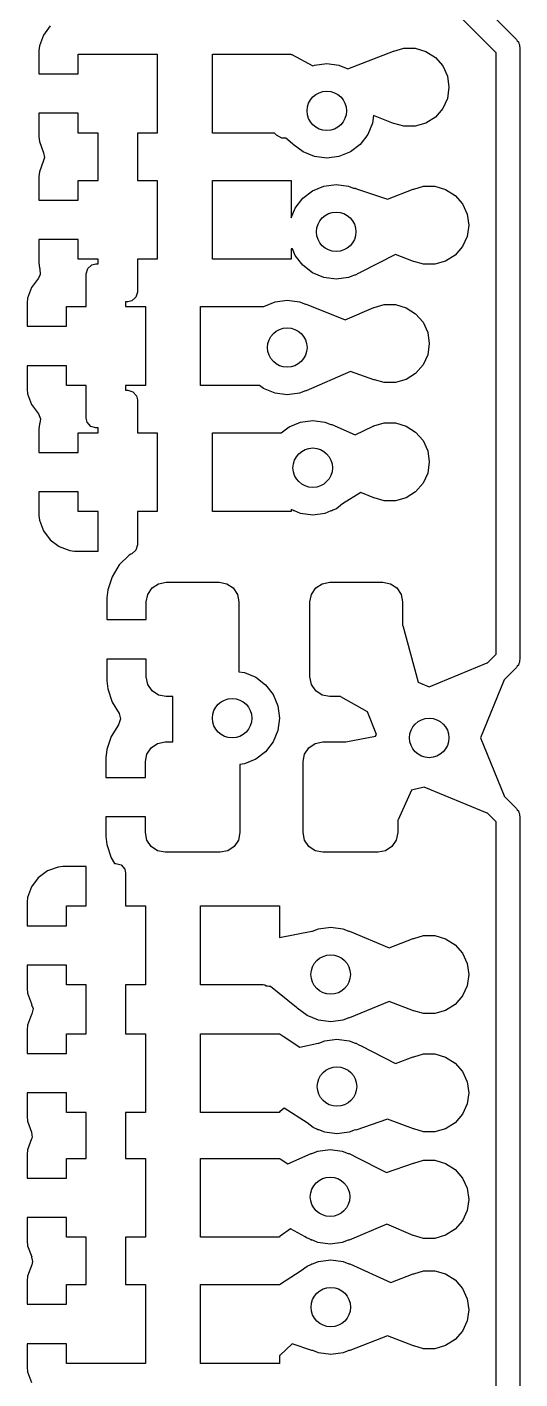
# Model space of a CAD drawing. Extents: x 90 to 175, y -109.5 to -35.9.
# Drawn here: x 140.4 to 146.65, y -72.38 to -55.24 of the extents above; entities that cross this region are included whole.
import ezdxf

# ---------------------------------------------------------------- set-up
doc = ezdxf.new("R2010")
doc.units = 0
doc.layers.add('BLACK', color=7, linetype='CONTINUOUS')

msp = doc.modelspace()

# ---------------------------------------------------------------- linework, layer by layer
at = {"layer": 'BLACK', "linetype": 'CONTINUOUS'}
for p, q in [((145.417634, -54.205502), (146.606066, -55.393934)), ((146.35, -55.562132), (145.21191, -54.424042)), ((140.606645, -55.337913), (140.556403, -55.47262)), ((140.606649, -55.337906), (140.606645, -55.337913)), ((140.692809, -55.222812), (140.606649, -55.337906)), ((140.556401, -55.472627), (140.55, -55.532155)), ((140.55, -55.532155), (140.55, -55.83)), ((140.556403, -55.47262), (140.556401, -55.472627)), ((145.052235, -55.542264), (145.178843, -55.505089)), ((145.178843, -55.505089), (145.321157, -55.505089)), ((145.321157, -55.505089), (145.457708, -55.545184)), ((146.606066, -55.393934), (146.615939, -55.411035)), ((146.615939, -55.411035), (146.629904, -55.425)), ((146.629904, -55.425), (146.635015, -55.444074)), ((146.635015, -55.444074), (146.644889, -55.461177)), ((146.644889, -55.461177), (146.644889, -55.480925)), ((146.644889, -55.480925), (146.65, -55.5)), ((146.65, -55.5), (146.65, -63.25)), ((141.05, -55.83), (141.05, -55.58)), ((141.05, -55.58), (142.05, -55.58)), ((142.05, -55.58), (142.05, -56.58)), ((142.75, -56.58), (142.75, -55.58)), ((142.75, -55.58), (143.75, -55.58)), ((143.75, -55.58), (143.75, -55.583603)), ((143.75, -55.583603), (143.752113, -55.582731)), ((143.752113, -55.582731), (143.757658, -55.584135)), ((143.757658, -55.584135), (144.025114, -55.728561)), ((144.044709, -55.720445), (144.2, -55.7)), ((144.2, -55.7), (144.355291, -55.720445)), ((144.466469, -55.766496), (145.047456, -55.542381)), ((145.047456, -55.542381), (145.048026, -55.542161)), ((145.048026, -55.542161), (145.052235, -55.542264)), ((145.457708, -55.545184), (145.57743, -55.622125)), ((145.57743, -55.622125), (145.670627, -55.72968)), ((146.35, -63.187868), (146.35, -55.562132)), ((140.55, -55.83), (141.05, -55.83)), ((144.025114, -55.728561), (144.044709, -55.720445)), ((144.355291, -55.720445), (144.466469, -55.766496)), ((145.670627, -55.72968), (145.729746, -55.859134)), ((145.729746, -55.859134), (145.75, -56)), ((145.75, -56), (145.729746, -56.140866)), ((145.729746, -56.140866), (145.670627, -56.27032)), ((141.05, -56.33), (140.55, -56.33)), ((140.55, -56.33), (140.55, -56.627844)), ((141.05, -56.58), (141.05, -56.33)), ((144.792211, -56.359157), (144.779555, -56.455291)), ((145.048026, -56.457838), (144.792211, -56.359157)), ((145.57743, -56.377875), (145.457708, -56.454816)), ((145.670627, -56.27032), (145.57743, -56.377875)), ((144.779555, -56.455291), (144.719615, -56.6)), ((145.052414, -56.457788), (145.048026, -56.457838)), ((145.178843, -56.494911), (145.052414, -56.457788)), ((145.321157, -56.494911), (145.178843, -56.494911)), ((145.457708, -56.454816), (145.321157, -56.494911)), ((140.55, -56.627844), (140.556401, -56.687372)), ((140.556401, -56.687372), (140.556403, -56.687379)), ((140.556403, -56.687379), (140.609746, -56.830399)), ((141.3, -56.58), (141.05, -56.58)), ((141.3, -57.18), (141.3, -56.58)), ((142.05, -56.58), (141.8, -56.58)), ((141.8, -56.58), (141.8, -57.18)), ((143.537868, -56.58), (142.75, -56.58)), ((143.563934, -56.606066), (143.537868, -56.58)), ((143.631177, -56.644889), (143.563934, -56.606066)), ((143.682556, -56.644889), (143.631177, -56.644889)), ((143.767527, -56.717271), (143.682556, -56.644889)), ((143.771493, -56.718735), (143.767527, -56.717271)), ((143.775736, -56.724264), (143.771493, -56.718735)), ((143.9, -56.819615), (143.775736, -56.724264)), ((144.624264, -56.724264), (144.5, -56.819615)), ((144.719615, -56.6), (144.624264, -56.724264)), ((140.609746, -56.830399), (140.608091, -56.831016)), ((140.608091, -56.831016), (140.620669, -56.888855)), ((140.620669, -56.888855), (140.608807, -56.929251)), ((144.044709, -56.879555), (143.9, -56.819615)), ((144.2, -56.9), (144.044709, -56.879555)), ((144.355291, -56.879555), (144.2, -56.9)), ((144.5, -56.819615), (144.355291, -56.879555)), ((140.556401, -57.072627), (140.55, -57.132155)), ((140.556403, -57.07262), (140.556401, -57.072627)), ((140.609746, -56.929601), (140.556403, -57.07262)), ((140.608807, -56.929251), (140.609746, -56.929601)), ((140.55, -57.132155), (140.55, -57.43)), ((141.05, -57.43), (141.05, -57.18)), ((141.05, -57.18), (141.3, -57.18)), ((141.8, -57.18), (142.05, -57.18)), ((142.05, -57.18), (142.05, -58.18)), ((142.75, -58.18), (142.75, -57.18)), ((142.75, -57.18), (143.75, -57.18)), ((143.75, -57.18), (143.75, -57.653617)), ((144.164708, -57.252424), (144.319999, -57.231979)), ((144.319999, -57.231979), (144.47529, -57.252424)), ((143.800384, -57.531979), (143.895735, -57.407715)), ((143.895735, -57.407715), (144.019999, -57.312364)), ((144.019999, -57.312364), (144.164708, -57.252424)), ((144.47529, -57.252424), (144.549853, -57.283309)), ((144.549853, -57.283309), (144.551753, -57.281416)), ((144.551753, -57.281416), (144.559959, -57.281148)), ((144.559959, -57.281148), (144.579464, -57.287738)), ((144.579464, -57.287738), (144.968634, -57.419223)), ((144.968634, -57.419223), (145.297456, -57.292381)), ((145.297456, -57.292381), (145.298026, -57.292161)), ((145.298026, -57.292161), (145.302235, -57.292264)), ((145.302235, -57.292264), (145.428843, -57.255089)), ((145.428843, -57.255089), (145.571157, -57.255089)), ((145.571157, -57.255089), (145.707708, -57.295184)), ((145.707708, -57.295184), (145.82743, -57.372125)), ((145.82743, -57.372125), (145.920627, -57.47968)), ((140.55, -57.43), (141.05, -57.43)), ((143.75, -57.653617), (143.800384, -57.531979)), ((145.920627, -57.47968), (145.979746, -57.609134)), ((145.979746, -57.609134), (146, -57.75)), ((146, -57.75), (145.979746, -57.890866)), ((141.05, -57.93), (140.55, -57.93)), ((140.55, -57.93), (140.55, -58.227844)), ((141.05, -58.18), (141.05, -57.93)), ((145.979746, -57.890866), (145.920627, -58.02032)), ((143.766222, -58.049503), (143.75, -58.049503)), ((143.75, -58.049503), (143.75, -58.18)), ((143.800384, -58.131979), (143.766222, -58.049503)), ((145.920627, -58.02032), (145.82743, -58.127875)), ((140.55, -58.227844), (140.556401, -58.287372)), ((141.3, -58.18), (141.05, -58.18)), ((141.169685, -58.296961), (141.222489, -58.251206)), ((141.222489, -58.251206), (141.274, -58.24)), ((141.274, -58.24), (141.3, -58.24)), ((141.3, -58.24), (141.3, -58.18)), ((142.05, -58.18), (141.8, -58.18)), ((141.8, -58.18), (141.8, -58.596)), ((143.75, -58.18), (142.75, -58.18)), ((143.895735, -58.256243), (143.800384, -58.131979)), ((144.019999, -58.351594), (143.895735, -58.256243)), ((145.071318, -58.120385), (144.624526, -58.34812)), ((145.298026, -58.207838), (145.071318, -58.120385)), ((145.302414, -58.207788), (145.298026, -58.207838)), ((145.428843, -58.244911), (145.302414, -58.207788)), ((145.571157, -58.244911), (145.428843, -58.244911)), ((145.707708, -58.204816), (145.571157, -58.244911)), ((145.82743, -58.127875), (145.707708, -58.204816)), ((140.545021, -58.419859), (140.456646, -58.537911)), ((140.56692, -58.371908), (140.545021, -58.419859)), ((140.556401, -58.287372), (140.556403, -58.287378)), ((140.556403, -58.287378), (140.561937, -58.302217)), ((140.561937, -58.302217), (140.56692, -58.371908)), ((141.15, -58.364), (141.169685, -58.296961)), ((141.15, -58.78), (141.15, -58.364)), ((144.164708, -58.411534), (144.019999, -58.351594)), ((144.319999, -58.431979), (144.164708, -58.411534)), ((144.47529, -58.411534), (144.319999, -58.431979)), ((144.550769, -58.380269), (144.47529, -58.411534)), ((144.551942, -58.381271), (144.550769, -58.380269)), ((144.560869, -58.380567), (144.551942, -58.381271)), ((144.607787, -58.356652), (144.560869, -58.380567)), ((144.619999, -58.351594), (144.607787, -58.356652)), ((144.624526, -58.34812), (144.619999, -58.351594)), ((140.456645, -58.537913), (140.406403, -58.67262)), ((140.456646, -58.537911), (140.456645, -58.537913)), ((141.8, -58.596), (141.780315, -58.663039)), ((140.406401, -58.672627), (140.4, -58.732155)), ((140.4, -58.732155), (140.4, -59.03)), ((140.406403, -58.67262), (140.406401, -58.672627)), ((140.9, -59.03), (140.9, -58.78)), ((140.9, -58.78), (141.15, -58.78)), ((141.676, -58.72), (141.65, -58.72)), ((141.65, -58.72), (141.65, -58.78)), ((141.65, -58.78), (141.9, -58.78)), ((141.727511, -58.708794), (141.676, -58.72)), ((141.780315, -58.663039), (141.727511, -58.708794)), ((141.9, -58.78), (141.9, -59.78)), ((142.6, -59.78), (142.6, -58.78)), ((142.6, -58.78), (143.400929, -58.78)), ((143.400929, -58.78), (143.544709, -58.720445)), ((143.544709, -58.720445), (143.7, -58.7)), ((143.7, -58.7), (143.855291, -58.720445)), ((143.855291, -58.720445), (143.930082, -58.751424)), ((143.930082, -58.751424), (143.931527, -58.749984)), ((143.931527, -58.749984), (143.940312, -58.749928)), ((143.940312, -58.749928), (144.435699, -58.946936)), ((144.800921, -58.79265), (144.928843, -58.755089)), ((144.928843, -58.755089), (145.071157, -58.755089)), ((145.071157, -58.755089), (145.207708, -58.795184)), ((144.435699, -58.946936), (144.797808, -58.792681)), ((144.797808, -58.792681), (144.800921, -58.79265)), ((145.207708, -58.795184), (145.32743, -58.872125)), ((145.32743, -58.872125), (145.420627, -58.97968)), ((140.4, -59.03), (140.9, -59.03)), ((145.420627, -58.97968), (145.479746, -59.109134)), ((145.479746, -59.109134), (145.5, -59.25)), ((145.5, -59.25), (145.479746, -59.390866)), ((145.479746, -59.390866), (145.420627, -59.52032)), ((140.9, -59.53), (140.4, -59.53)), ((140.4, -59.53), (140.4, -59.827844)), ((140.9, -59.78), (140.9, -59.53)), ((144.500452, -59.603684), (143.940533, -59.849531)), ((144.798229, -59.708276), (144.500452, -59.603684)), ((145.32743, -59.627875), (145.207708, -59.704816)), ((145.420627, -59.52032), (145.32743, -59.627875)), ((141.15, -59.78), (140.9, -59.78)), ((141.15, -60.196), (141.15, -59.78)), ((141.9, -59.78), (141.65, -59.78)), ((141.65, -59.78), (141.65, -59.84)), ((143.348373, -59.78), (142.6, -59.78)), ((143.4, -59.819615), (143.348373, -59.78)), ((143.544709, -59.879555), (143.4, -59.819615)), ((144.803591, -59.708133), (144.798229, -59.708276)), ((144.928843, -59.744911), (144.803591, -59.708133)), ((145.071157, -59.744911), (144.928843, -59.744911)), ((145.207708, -59.704816), (145.071157, -59.744911)), ((140.4, -59.827844), (140.406401, -59.887372)), ((140.406401, -59.887372), (140.406403, -59.887379)), ((140.406403, -59.887379), (140.456645, -60.022086)), ((141.65, -59.84), (141.676, -59.84)), ((141.676, -59.84), (141.743039, -59.859685)), ((141.743039, -59.859685), (141.788794, -59.912489)), ((141.788794, -59.912489), (141.8, -59.964)), ((141.8, -59.964), (141.8, -60.38)), ((143.7, -59.9), (143.544709, -59.879555)), ((143.855291, -59.879555), (143.7, -59.9)), ((143.930295, -59.848487), (143.855291, -59.879555)), ((143.93158, -59.849719), (143.930295, -59.848487)), ((143.940533, -59.849531), (143.93158, -59.849719)), ((140.456645, -60.022086), (140.456646, -60.022088)), ((140.456646, -60.022088), (140.545021, -60.140141)), ((140.545021, -60.140141), (140.569438, -60.205605)), ((140.556401, -60.272627), (140.55, -60.332155)), ((140.55, -60.332155), (140.55, -60.63)), ((140.556403, -60.272621), (140.556401, -60.272627)), ((140.561937, -60.257783), (140.556403, -60.272621)), ((140.569438, -60.205605), (140.561937, -60.257783)), ((141.161206, -60.247511), (141.15, -60.196)), ((141.206961, -60.300315), (141.161206, -60.247511)), ((141.274, -60.32), (141.206961, -60.300315)), ((141.3, -60.32), (141.274, -60.32)), ((141.3, -60.38), (141.3, -60.32)), ((143.62314, -60.38), (143.722201, -60.303988)), ((143.722201, -60.303988), (143.86691, -60.244048)), ((143.86691, -60.244048), (144.022201, -60.223603)), ((144.022201, -60.223603), (144.177492, -60.244048)), ((144.177492, -60.244048), (144.252452, -60.275097)), ((144.252452, -60.275097), (144.253558, -60.273995)), ((144.253558, -60.273995), (144.262513, -60.274009)), ((144.262513, -60.274009), (144.262749, -60.27411)), ((144.262749, -60.27411), (144.561472, -60.406156)), ((144.561472, -60.406156), (144.788082, -60.297889)), ((144.788082, -60.297889), (144.792292, -60.295184)), ((144.792292, -60.295184), (144.796061, -60.294077)), ((144.796061, -60.294077), (144.797548, -60.293367)), ((144.797548, -60.293367), (144.798685, -60.293306)), ((144.798685, -60.293306), (144.928843, -60.255089)), ((144.928843, -60.255089), (145.071157, -60.255089)), ((145.071157, -60.255089), (145.207708, -60.295184)), ((145.207708, -60.295184), (145.32743, -60.372125)), ((141.05, -60.63), (141.05, -60.38)), ((141.05, -60.38), (141.3, -60.38)), ((141.8, -60.38), (142.05, -60.38)), ((142.05, -60.38), (142.05, -61.38)), ((142.75, -61.38), (142.75, -60.38)), ((142.75, -60.38), (143.62314, -60.38)), ((145.32743, -60.372125), (145.420627, -60.47968)), ((145.420627, -60.47968), (145.479746, -60.609134)), ((140.55, -60.63), (141.05, -60.63)), ((145.479746, -60.609134), (145.5, -60.75)), ((145.5, -60.75), (145.479746, -60.890866)), ((145.420627, -61.02032), (145.32743, -61.127875)), ((145.479746, -60.890866), (145.420627, -61.02032)), ((141.05, -61.13), (140.55, -61.13)), ((140.55, -61.13), (140.55, -61.427844)), ((141.05, -61.38), (141.05, -61.13)), ((144.630679, -61.135915), (144.401955, -61.28202)), ((144.797856, -61.207326), (144.630679, -61.135915)), ((145.32743, -61.127875), (145.207708, -61.204816)), ((143.768116, -61.362236), (143.75, -61.354732)), ((143.75, -61.354732), (143.75, -61.38)), ((143.780836, -61.370393), (143.768116, -61.362236)), ((144.27655, -61.362126), (144.263557, -61.370427)), ((144.322201, -61.343218), (144.27655, -61.362126)), ((144.401955, -61.28202), (144.322201, -61.343218)), ((144.797897, -61.207343), (144.797856, -61.207326)), ((144.800906, -61.207345), (144.797897, -61.207343)), ((144.928843, -61.244911), (144.800906, -61.207345)), ((145.071157, -61.244911), (144.928843, -61.244911)), ((145.207708, -61.204816), (145.071157, -61.244911)), ((140.55, -61.427844), (140.556401, -61.487372)), ((140.556401, -61.487372), (140.556403, -61.487379)), ((140.556403, -61.487379), (140.606645, -61.622086)), ((141.3, -61.38), (141.05, -61.38)), ((141.3, -61.88), (141.3, -61.38)), ((142.05, -61.38), (141.8, -61.38)), ((141.8, -61.38), (141.8, -61.802089)), ((143.75, -61.38), (142.75, -61.38)), ((143.782658, -61.371346), (143.780836, -61.370393)), ((143.790136, -61.371357), (143.782658, -61.371346)), ((143.86691, -61.403158), (143.790136, -61.371357)), ((144.022201, -61.423603), (143.86691, -61.403158)), ((144.177492, -61.403158), (144.022201, -61.423603)), ((144.253992, -61.37147), (144.177492, -61.403158)), ((144.254741, -61.371993), (144.253992, -61.37147)), ((144.263557, -61.370427), (144.254741, -61.371993)), ((140.606645, -61.622086), (140.606649, -61.622093)), ((140.606649, -61.622093), (140.692809, -61.737187)), ((140.692809, -61.737187), (140.692812, -61.73719)), ((140.692812, -61.73719), (140.807906, -61.82335)), ((140.807906, -61.82335), (140.807913, -61.823354)), ((140.807913, -61.823354), (140.94262, -61.873596)), ((140.94262, -61.873596), (140.942627, -61.873598)), ((140.942627, -61.873598), (141.002155, -61.879999)), ((141.780315, -61.869128), (141.727511, -61.914883)), ((141.8, -61.802089), (141.780315, -61.869128)), ((141.002155, -61.879999), (141.002172, -61.88)), ((141.002172, -61.88), (141.3, -61.88)), ((141.694157, -61.932681), (141.570182, -62.056657)), ((141.71637, -61.91898), (141.694157, -61.932681)), ((141.727511, -61.914883), (141.71637, -61.91898)), ((141.478141, -62.20588), (141.422994, -62.372302)), ((141.478143, -62.205875), (141.478141, -62.20588)), ((141.570182, -62.056657), (141.478143, -62.205875)), ((141.422993, -62.372309), (141.4125, -62.475013)), ((141.422994, -62.372302), (141.422993, -62.372309)), ((141.93153, -62.429329), (141.985723, -62.348223)), ((141.985723, -62.348223), (142.066829, -62.29403)), ((142.066829, -62.29403), (142.1625, -62.275)), ((142.1625, -62.275), (142.8375, -62.275)), ((142.8375, -62.275), (142.933171, -62.29403)), ((142.933171, -62.29403), (143.014277, -62.348223)), ((143.014277, -62.348223), (143.06847, -62.429329)), ((144.00653, -62.429329), (144.060723, -62.348223)), ((144.060723, -62.348223), (144.141829, -62.29403)), ((144.141829, -62.29403), (144.2375, -62.275)), ((144.2375, -62.275), (144.9125, -62.275)), ((144.9125, -62.275), (145.008171, -62.29403)), ((145.008171, -62.29403), (145.089277, -62.348223)), ((145.089277, -62.348223), (145.14347, -62.429329)), ((141.4125, -62.475013), (141.4125, -62.75)), ((141.9125, -62.525), (141.93153, -62.429329)), ((141.9125, -62.75), (141.9125, -62.525)), ((143.06847, -62.429329), (143.0875, -62.525)), ((143.0875, -62.525), (143.0875, -63.411519)), ((143.9875, -62.525), (144.00653, -62.429329)), ((143.9875, -63.475), (143.9875, -62.525)), ((145.14347, -62.429329), (145.1625, -62.525)), ((145.1625, -62.525), (145.1625, -62.820126)), ((141.4125, -62.75), (141.9125, -62.75)), ((145.1625, -62.820126), (145.16551, -62.823697)), ((145.16551, -62.823697), (145.165663, -62.824221)), ((145.165663, -62.824221), (145.357502, -63.54245)), ((146.239484, -63.298383), (146.35, -63.187868)), ((141.9125, -63.25), (141.412501, -63.25)), ((141.412501, -63.25), (141.412501, -63.524986)), ((141.9125, -63.475), (141.9125, -63.25)), ((143.0875, -63.411519), (143.155291, -63.420445)), ((143.155291, -63.420445), (143.3, -63.480385)), ((145.499999, -63.601126), (146.235251, -63.298375)), ((146.235251, -63.298375), (146.239484, -63.298383)), ((146.606066, -63.356066), (146.452309, -63.509822)), ((146.615939, -63.338964), (146.606066, -63.356066)), ((146.629904, -63.325), (146.615939, -63.338964)), ((146.635015, -63.305925), (146.629904, -63.325)), ((146.644889, -63.288823), (146.635015, -63.305925)), ((146.65, -63.25), (146.644889, -63.269074)), ((146.644889, -63.269074), (146.644889, -63.288823)), ((141.412501, -63.524986), (141.422994, -63.627697)), ((141.93153, -63.570671), (141.9125, -63.475)), ((141.985723, -63.651777), (141.93153, -63.570671)), ((143.3, -63.480385), (143.424264, -63.575736)), ((143.424264, -63.575736), (143.519615, -63.7)), ((144.00653, -63.570671), (143.9875, -63.475)), ((144.060723, -63.651777), (144.00653, -63.570671)), ((145.357502, -63.54245), (145.499999, -63.601126)), ((146.451624, -63.51475), (146.148873, -64.249999)), ((146.452505, -63.510295), (146.451624, -63.51475)), ((146.452309, -63.509822), (146.452505, -63.510295)), ((141.422994, -63.627697), (141.478141, -63.794119)), ((142.066829, -63.70597), (141.985723, -63.651777)), ((142.1625, -63.725), (142.066829, -63.70597)), ((142.25, -63.725), (142.1625, -63.725)), ((142.25, -64.3), (142.25, -63.725)), ((143.519615, -63.7), (143.579555, -63.844709)), ((144.141829, -63.70597), (144.060723, -63.651777)), ((144.2375, -63.725), (144.141829, -63.70597)), ((144.374479, -63.725), (144.2375, -63.725)), ((144.37801, -63.729517), (144.374479, -63.725)), ((144.715348, -63.920255), (144.37801, -63.729517)), ((141.478141, -63.794119), (141.478143, -63.794124)), ((141.478143, -63.794124), (141.56705, -63.938264)), ((143.579555, -63.844709), (143.6, -64)), ((144.832887, -64.205704), (144.715348, -63.920255)), ((141.557686, -64.08165), (141.465643, -64.230875)), ((141.55878, -64.080268), (141.557686, -64.08165)), ((141.564567, -64.07232), (141.55878, -64.080268)), ((141.58549, -64.005657), (141.564567, -64.07232)), ((141.56705, -63.938264), (141.58549, -64.005657)), ((143.6, -64), (143.579555, -64.155291)), ((141.465641, -64.23088), (141.410494, -64.397302)), ((141.465643, -64.230875), (141.465641, -64.23088)), ((143.579555, -64.155291), (143.519615, -64.3)), ((144.443126, -64.298032), (144.819631, -64.227484)), ((144.819631, -64.227484), (144.832887, -64.205704)), ((146.148873, -64.249999), (146.451624, -64.985249)), ((141.410493, -64.397309), (141.4, -64.500013)), ((141.410494, -64.397302), (141.410493, -64.397309)), ((141.91903, -64.454329), (141.973223, -64.373223)), ((141.973223, -64.373223), (142.054329, -64.31903)), ((142.054329, -64.31903), (142.15, -64.3)), ((142.15, -64.3), (142.25, -64.3)), ((143.424264, -64.424264), (143.3, -64.519615)), ((143.519615, -64.3), (143.424264, -64.424264)), ((143.91903, -64.454329), (143.973223, -64.373223)), ((143.973223, -64.373223), (144.054329, -64.31903)), ((144.054329, -64.31903), (144.15, -64.3)), ((144.15, -64.3), (144.439788, -64.3)), ((144.439788, -64.3), (144.443126, -64.298032)), ((141.4, -64.500013), (141.4, -64.75)), ((141.9, -64.55), (141.91903, -64.454329)), ((141.9, -64.75), (141.9, -64.55)), ((143.155291, -64.579555), (143.1, -64.586834)), ((143.1, -64.586834), (143.1, -65.45)), ((143.3, -64.519615), (143.155291, -64.579555)), ((143.9, -64.55), (143.91903, -64.454329)), ((143.9, -65.45), (143.9, -64.55)), ((141.4, -64.75), (141.9, -64.75)), ((145.272732, -64.911026), (145.104966, -65.288262)), ((145.436583, -64.87276), (145.272732, -64.911026)), ((146.235249, -65.201624), (145.436583, -64.87276)), ((146.451624, -64.985249), (146.451615, -64.989483)), ((146.451615, -64.989483), (146.606066, -65.143934)), ((141.9, -65.25), (141.400001, -65.25)), ((141.400001, -65.25), (141.400001, -65.499986)), ((141.9, -65.45), (141.9, -65.25)), ((145.104966, -65.288262), (145.1, -65.292978)), ((145.1, -65.292978), (145.1, -65.45)), ((146.239704, -65.202505), (146.235249, -65.201624)), ((146.240177, -65.202309), (146.239704, -65.202505)), ((146.35, -65.312132), (146.240177, -65.202309)), ((146.606066, -65.143934), (146.615939, -65.161035)), ((146.615939, -65.161035), (146.629904, -65.175)), ((146.629904, -65.175), (146.635015, -65.194074)), ((146.635015, -65.194074), (146.644889, -65.211177)), ((146.644889, -65.211177), (146.644889, -65.230925)), ((146.644889, -65.230925), (146.65, -65.25)), ((146.65, -65.25), (146.65, -73.75)), ((141.91903, -65.545671), (141.9, -65.45)), ((143.1, -65.45), (143.08097, -65.545671)), ((143.91903, -65.545671), (143.9, -65.45)), ((145.1, -65.45), (145.08097, -65.545671)), ((146.35, -73.687868), (146.35, -65.312132)), ((141.400001, -65.499986), (141.410494, -65.602697)), ((141.410494, -65.602697), (141.465641, -65.769119)), ((141.973223, -65.626777), (141.91903, -65.545671)), ((142.054329, -65.68097), (141.973223, -65.626777)), ((143.026777, -65.626777), (142.945671, -65.68097)), ((143.08097, -65.545671), (143.026777, -65.626777)), ((143.973223, -65.626777), (143.91903, -65.545671)), ((144.054329, -65.68097), (143.973223, -65.626777)), ((145.026777, -65.626777), (144.945671, -65.68097)), ((145.08097, -65.545671), (145.026777, -65.626777)), ((141.465641, -65.769119), (141.465643, -65.769124)), ((141.465643, -65.769124), (141.509361, -65.84)), ((142.15, -65.7), (142.054329, -65.68097)), ((142.85, -65.7), (142.15, -65.7)), ((142.945671, -65.68097), (142.85, -65.7)), ((144.15, -65.7), (144.054329, -65.68097)), ((144.85, -65.7), (144.15, -65.7)), ((144.945671, -65.68097), (144.85, -65.7)), ((140.657906, -65.936649), (140.542812, -66.022809)), ((140.657913, -65.936645), (140.657906, -65.936649)), ((140.79262, -65.886403), (140.657913, -65.936645)), ((140.792627, -65.886401), (140.79262, -65.886403)), ((140.852155, -65.88), (140.792627, -65.886401)), ((141.15, -65.88), (140.852155, -65.88)), ((141.15, -66.38), (141.15, -65.88)), ((141.509361, -65.84), (141.526, -65.84)), ((141.526, -65.84), (141.593039, -65.859685)), ((141.593039, -65.859685), (141.638794, -65.912489)), ((141.638794, -65.912489), (141.65, -65.964)), ((141.65, -65.964), (141.65, -66.38)), ((140.456645, -66.137913), (140.406403, -66.27262)), ((140.456649, -66.137906), (140.456645, -66.137913)), ((140.542809, -66.022812), (140.456649, -66.137906)), ((140.542812, -66.022809), (140.542809, -66.022812)), ((140.406401, -66.272627), (140.4, -66.332155)), ((140.4, -66.332155), (140.4, -66.63)), ((140.406403, -66.27262), (140.406401, -66.272627)), ((140.9, -66.63), (140.9, -66.38)), ((140.9, -66.38), (141.15, -66.38)), ((141.65, -66.38), (141.9, -66.38)), ((141.9, -66.38), (141.9, -67.38)), ((142.6, -67.38), (142.6, -66.38)), ((142.6, -66.38), (143.6, -66.38)), ((143.6, -66.38), (143.6, -66.78146)), ((140.4, -66.63), (140.9, -66.63)), ((144.021082, -66.700941), (144.094709, -66.670445)), ((144.094709, -66.670445), (144.25, -66.65)), ((144.25, -66.65), (144.405291, -66.670445)), ((144.405291, -66.670445), (144.480153, -66.701454)), ((143.6, -66.78146), (144.010941, -66.6976)), ((144.010941, -66.6976), (144.019731, -66.699304)), ((144.019731, -66.699304), (144.021082, -66.700941)), ((144.480153, -66.701454), (144.481454, -66.700158)), ((144.481454, -66.700158), (144.490409, -66.700172)), ((144.490409, -66.700172), (144.490415, -66.700174)), ((144.490415, -66.700174), (144.9933, -66.909709)), ((144.9933, -66.909709), (145.297456, -66.792381)), ((145.297456, -66.792381), (145.298026, -66.792161)), ((145.298026, -66.792161), (145.302235, -66.792264)), ((145.302235, -66.792264), (145.428843, -66.755089)), ((145.428843, -66.755089), (145.571157, -66.755089)), ((145.571157, -66.755089), (145.707708, -66.795184)), ((145.707708, -66.795184), (145.82743, -66.872125)), ((145.82743, -66.872125), (145.920627, -66.97968)), ((145.920627, -66.97968), (145.979746, -67.109134)), ((140.9, -67.13), (140.4, -67.13)), ((140.4, -67.13), (140.4, -67.427844)), ((140.9, -67.38), (140.9, -67.13)), ((145.979746, -67.109134), (146, -67.25)), ((146, -67.25), (145.979746, -67.390866)), ((140.4, -67.427844), (140.406401, -67.487372)), ((140.406401, -67.487372), (140.406403, -67.487379)), ((140.406403, -67.487379), (140.456645, -67.622086)), ((141.15, -67.38), (140.9, -67.38)), ((141.15, -68), (141.15, -67.38)), ((141.9, -67.38), (141.65, -67.38)), ((141.65, -67.38), (141.65, -68)), ((143.395358, -67.38), (142.6, -67.38)), ((143.414074, -67.385015), (143.395358, -67.38)), ((143.431177, -67.394889), (143.414074, -67.385015)), ((143.450925, -67.394889), (143.431177, -67.394889)), ((143.47, -67.4), (143.450925, -67.394889)), ((143.48745, -67.4), (143.47, -67.4)), ((143.817561, -67.667636), (143.48745, -67.4)), ((145.920627, -67.52032), (145.82743, -67.627875)), ((145.979746, -67.390866), (145.920627, -67.52032)), ((140.456645, -67.622086), (140.460897, -67.629872)), ((140.460897, -67.629872), (140.45778, -67.631573)), ((140.45778, -67.631573), (140.476273, -67.681155)), ((140.476273, -67.681155), (140.46142, -67.749428)), ((143.821808, -67.669145), (143.817561, -67.667636)), ((143.825736, -67.674264), (143.821808, -67.669145)), ((143.95, -67.769615), (143.825736, -67.674264)), ((144.9933, -67.590289), (144.490415, -67.799825)), ((145.298026, -67.707838), (144.9933, -67.590289)), ((145.707708, -67.704816), (145.571157, -67.744911)), ((145.82743, -67.627875), (145.707708, -67.704816)), ((140.456645, -67.757913), (140.406403, -67.89262)), ((140.460483, -67.750885), (140.456645, -67.757913)), ((140.46142, -67.749428), (140.460483, -67.750885)), ((144.094709, -67.829555), (143.95, -67.769615)), ((144.25, -67.85), (144.094709, -67.829555)), ((144.405291, -67.829555), (144.25, -67.85)), ((144.480155, -67.798545), (144.405291, -67.829555)), ((144.48146, -67.799844), (144.480155, -67.798545)), ((144.490415, -67.799825), (144.48146, -67.799844)), ((145.302414, -67.707788), (145.298026, -67.707838)), ((145.428843, -67.744911), (145.302414, -67.707788)), ((145.571157, -67.744911), (145.428843, -67.744911)), ((140.406401, -67.892627), (140.4, -67.952155)), ((140.4, -67.952155), (140.4, -68.25)), ((140.406403, -67.89262), (140.406401, -67.892627)), ((140.9, -68.25), (140.9, -68)), ((140.9, -68), (141.15, -68)), ((141.65, -68), (141.9, -68)), ((141.9, -68), (141.9, -69)), ((142.6, -69), (142.6, -68)), ((142.6, -68), (143.6, -68)), ((143.6, -68), (143.6, -68.003948)), ((143.6, -68.003948), (143.601526, -68.003318)), ((143.601526, -68.003318), (143.607959, -68.005253)), ((143.607959, -68.005253), (143.646389, -68.030617)), ((143.646389, -68.030617), (143.859232, -68.171093)), ((143.859232, -68.171093), (144.090763, -68.117884)), ((144.090763, -68.117884), (144.099592, -68.119371)), ((144.099592, -68.119371), (144.100963, -68.12099)), ((144.100963, -68.12099), (144.174709, -68.090445)), ((144.174709, -68.090445), (144.33, -68.07)), ((144.33, -68.07), (144.485291, -68.090445)), ((144.485291, -68.090445), (144.560531, -68.12161)), ((144.560531, -68.12161), (144.561075, -68.121069)), ((144.561075, -68.121069), (144.57003, -68.121083)), ((144.57003, -68.121083), (144.570893, -68.121483)), ((144.570893, -68.121483), (144.614726, -68.144058)), ((144.614726, -68.144058), (144.63, -68.150385)), ((144.63, -68.150385), (144.636103, -68.155068)), ((144.636103, -68.155068), (145.071759, -68.379443)), ((140.4, -68.25), (140.9, -68.25)), ((145.071759, -68.379443), (145.297456, -68.292381)), ((145.297456, -68.292381), (145.298026, -68.292161)), ((145.298026, -68.292161), (145.302235, -68.292264)), ((145.302235, -68.292264), (145.428843, -68.255089)), ((145.428843, -68.255089), (145.571157, -68.255089)), ((145.571157, -68.255089), (145.707708, -68.295184)), ((145.707708, -68.295184), (145.82743, -68.372125)), ((145.82743, -68.372125), (145.920627, -68.47968)), ((145.920627, -68.47968), (145.979746, -68.609134)), ((145.979746, -68.609134), (146, -68.75)), ((140.9, -68.75), (140.4, -68.75)), ((140.4, -68.75), (140.4, -69.047844)), ((140.9, -69), (140.9, -68.75)), ((145.979746, -68.890866), (145.920627, -69.02032)), ((146, -68.75), (145.979746, -68.890866)), ((140.4, -69.047844), (140.406401, -69.107372)), ((141.15, -69), (140.9, -69)), ((141.15, -69.58), (141.15, -69)), ((141.9, -69), (141.65, -69)), ((141.65, -69), (141.65, -69.58)), ((143.6, -69), (142.6, -69)), ((143.607985, -68.984338), (143.6, -68.986219)), ((143.6, -68.986219), (143.6, -69)), ((143.662359, -68.945178), (143.607985, -68.984338)), ((143.951983, -69.129751), (143.662359, -68.945178)), ((145.920627, -69.02032), (145.82743, -69.127875)), ((140.406401, -69.107372), (140.406403, -69.107379)), ((140.406403, -69.107379), (140.458354, -69.246667)), ((140.458354, -69.246667), (140.463338, -69.316359)), ((144.03, -69.189615), (143.951983, -69.129751)), ((144.07548, -69.208453), (144.03, -69.189615)), ((144.088648, -69.216845), (144.07548, -69.208453)), ((144.090442, -69.21778), (144.088648, -69.216845)), ((144.098025, -69.217791), (144.090442, -69.21778)), ((144.174709, -69.249555), (144.098025, -69.217791)), ((144.559687, -69.218739), (144.485291, -69.249555)), ((144.561064, -69.2202), (144.559687, -69.218739)), ((144.570003, -69.220743), (144.561064, -69.2202)), ((144.972036, -69.082087), (144.570003, -69.220743)), ((145.298026, -69.207838), (144.972036, -69.082087)), ((145.302414, -69.207788), (145.298026, -69.207838)), ((145.428843, -69.244911), (145.302414, -69.207788)), ((145.571157, -69.244911), (145.428843, -69.244911)), ((145.707708, -69.204816), (145.571157, -69.244911)), ((145.82743, -69.127875), (145.707708, -69.204816)), ((140.458354, -69.333333), (140.406403, -69.47262)), ((140.463338, -69.316359), (140.458354, -69.333333)), ((144.33, -69.27), (144.174709, -69.249555)), ((144.485291, -69.249555), (144.33, -69.27)), ((140.406401, -69.472627), (140.4, -69.532155)), ((140.4, -69.532155), (140.4, -69.83)), ((140.406403, -69.47262), (140.406401, -69.472627)), ((140.9, -69.83), (140.9, -69.58)), ((140.9, -69.58), (141.15, -69.58)), ((141.65, -69.58), (141.9, -69.58)), ((141.9, -69.58), (141.9, -70.58)), ((142.6, -70.58), (142.6, -69.58)), ((142.6, -69.58), (143.6, -69.58)), ((143.6, -69.58), (143.6, -69.583985)), ((143.6, -69.583985), (143.601462, -69.583382)), ((143.601462, -69.583382), (143.607985, -69.585377)), ((143.607985, -69.585377), (143.705883, -69.651308)), ((143.705883, -69.651308), (144.001413, -69.517387)), ((144.001413, -69.517387), (144.010362, -69.517095)), ((144.010362, -69.517095), (144.011631, -69.518283)), ((144.011631, -69.518283), (144.086726, -69.487179)), ((144.086726, -69.487179), (144.242017, -69.466734)), ((144.242017, -69.466734), (144.397308, -69.487179)), ((144.397308, -69.487179), (144.472548, -69.518344)), ((144.472548, -69.518344), (144.473101, -69.517793)), ((144.473101, -69.517793), (144.482056, -69.517798)), ((144.482056, -69.517798), (144.48291, -69.518194)), ((144.48291, -69.518194), (144.527881, -69.541264)), ((144.527881, -69.541264), (144.542017, -69.547119)), ((144.542017, -69.547119), (144.547506, -69.551331)), ((144.547506, -69.551331), (144.955661, -69.76071)), ((144.955661, -69.76071), (145.298253, -69.641675)), ((145.298253, -69.641675), (145.303248, -69.641966)), ((145.303248, -69.641966), (145.428843, -69.605089)), ((145.428843, -69.605089), (145.571157, -69.605089)), ((145.571157, -69.605089), (145.707708, -69.645184)), ((145.707708, -69.645184), (145.82743, -69.722125)), ((145.82743, -69.722125), (145.920627, -69.82968)), ((140.4, -69.83), (140.9, -69.83)), ((145.920627, -69.82968), (145.979746, -69.959134)), ((145.979746, -69.959134), (146, -70.1)), ((146, -70.1), (145.979746, -70.240866)), ((145.979746, -70.240866), (145.920627, -70.37032)), ((140.9, -70.33), (140.4, -70.33)), ((140.4, -70.33), (140.4, -70.627844)), ((140.9, -70.58), (140.9, -70.33)), ((144.962948, -70.413143), (144.482467, -70.616474)), ((145.297782, -70.557259), (144.962948, -70.413143)), ((145.920627, -70.37032), (145.82743, -70.477875)), ((141.15, -70.58), (140.9, -70.58)), ((141.15, -71.18), (141.15, -70.58)), ((141.9, -70.58), (141.65, -70.58)), ((141.65, -70.58), (141.65, -71.18)), ((143.6, -70.58), (142.6, -70.58)), ((143.608001, -70.567695), (143.6, -70.569542)), ((143.6, -70.569542), (143.6, -70.58)), ((143.739544, -70.47386), (143.608001, -70.567695)), ((143.927705, -70.575367), (143.739544, -70.47386)), ((143.942017, -70.586349), (143.927705, -70.575367)), ((143.968049, -70.597132), (143.942017, -70.586349)), ((144.001008, -70.614912), (143.968049, -70.597132)), ((144.002079, -70.615422), (144.001008, -70.614912)), ((144.011034, -70.615427), (144.002079, -70.615422)), ((144.011381, -70.61508), (144.011034, -70.615427)), ((144.086726, -70.646289), (144.011381, -70.61508)), ((144.472212, -70.615262), (144.397308, -70.646289)), ((144.473512, -70.616542), (144.472212, -70.615262)), ((144.482467, -70.616474), (144.473512, -70.616542)), ((145.297911, -70.557313), (145.297782, -70.557259)), ((145.300814, -70.557318), (145.297911, -70.557313)), ((145.428843, -70.594911), (145.300814, -70.557318)), ((145.571157, -70.594911), (145.428843, -70.594911)), ((145.707708, -70.554816), (145.571157, -70.594911)), ((145.82743, -70.477875), (145.707708, -70.554816)), ((140.4, -70.627844), (140.406401, -70.687372)), ((140.406401, -70.687372), (140.406403, -70.687379)), ((140.406403, -70.687379), (140.459746, -70.830399)), ((144.242017, -70.666734), (144.086726, -70.646289)), ((144.397308, -70.646289), (144.242017, -70.666734)), ((140.459746, -70.929601), (140.406403, -71.07262)), ((140.459746, -70.830399), (140.458091, -70.831016)), ((140.458091, -70.831016), (140.470669, -70.888855)), ((140.470669, -70.888855), (140.458807, -70.929251)), ((140.458807, -70.929251), (140.459746, -70.929601)), ((143.877748, -71.003401), (143.951789, -70.946588)), ((143.951789, -70.946588), (143.99686, -70.927919)), ((143.99686, -70.927919), (144.01045, -70.919307)), ((144.01045, -70.919307), (144.019271, -70.917774)), ((144.019271, -70.917774), (144.020042, -70.918316)), ((144.020042, -70.918316), (144.096498, -70.886648)), ((144.096498, -70.886648), (144.251789, -70.866203)), ((144.251789, -70.866203), (144.40708, -70.886648)), ((144.40708, -70.886648), (144.482087, -70.917717)), ((144.482087, -70.917717), (144.483097, -70.916711)), ((144.483097, -70.916711), (144.492052, -70.916725)), ((144.492052, -70.916725), (144.492374, -70.916864)), ((144.492374, -70.916864), (145.01127, -71.152777)), ((140.406401, -71.072627), (140.4, -71.132155)), ((140.4, -71.132155), (140.4, -71.43)), ((140.406403, -71.07262), (140.406401, -71.072627)), ((143.599074, -71.18), (143.877748, -71.003401)), ((145.01127, -71.152777), (145.297456, -71.042381)), ((145.297456, -71.042381), (145.298026, -71.042161)), ((145.298026, -71.042161), (145.302235, -71.042264)), ((145.302235, -71.042264), (145.428843, -71.005089)), ((145.428843, -71.005089), (145.571157, -71.005089)), ((145.571157, -71.005089), (145.707708, -71.045184)), ((145.707708, -71.045184), (145.82743, -71.122125)), ((145.82743, -71.122125), (145.920627, -71.22968)), ((140.9, -71.43), (140.9, -71.18)), ((140.9, -71.18), (141.15, -71.18)), ((141.65, -71.18), (141.9, -71.18)), ((141.9, -71.18), (141.9, -72.18)), ((142.6, -72.18), (142.6, -71.18)), ((142.6, -71.18), (143.599074, -71.18)), ((145.920627, -71.22968), (145.979746, -71.359134)), ((140.4, -71.43), (140.9, -71.43)), ((145.979746, -71.359134), (146, -71.5)), ((145.979746, -71.640866), (145.920627, -71.77032)), ((146, -71.5), (145.979746, -71.640866)), ((145.920627, -71.77032), (145.82743, -71.877875)), ((140.9, -71.93), (140.4, -71.93)), ((140.4, -71.93), (140.4, -72.227844)), ((140.9, -72.18), (140.9, -71.93)), ((143.761185, -71.933378), (143.607426, -72.077318)), ((144.011842, -72.017079), (143.761185, -71.933378)), ((144.971767, -71.831983), (144.492026, -72.016444)), ((145.298026, -71.957838), (144.971767, -71.831983)), ((145.302414, -71.957788), (145.298026, -71.957838)), ((145.428843, -71.994911), (145.302414, -71.957788)), ((145.707708, -71.954816), (145.571157, -71.994911)), ((145.82743, -71.877875), (145.707708, -71.954816)), ((143.607426, -72.077318), (143.6, -72.080111)), ((143.6, -72.080111), (143.6, -72.18)), ((144.020019, -72.016793), (144.011842, -72.017079)), ((144.021939, -72.014875), (144.020019, -72.016793)), ((144.096498, -72.045758), (144.021939, -72.014875)), ((144.251789, -72.066203), (144.096498, -72.045758)), ((144.40708, -72.045758), (144.251789, -72.066203)), ((144.48173, -72.014837), (144.40708, -72.045758)), ((144.483074, -72.016214), (144.48173, -72.014837)), ((144.492026, -72.016444), (144.483074, -72.016214)), ((145.571157, -71.994911), (145.428843, -71.994911)), ((140.4, -72.227844), (140.406401, -72.287372)), ((140.406401, -72.287372), (140.406403, -72.287379)), ((140.406403, -72.287379), (140.456645, -72.422086)), ((141.9, -72.18), (140.9, -72.18)), ((143.6, -72.18), (142.6, -72.18))]:
    msp.add_line(p, q, dxfattribs=at)
at = {"layer": 'BLACK'}
for centre in [(144.2, -56.3), (144.319999, -57.831979), (143.7, -59.3), (144.022201, -60.823603), (143, -64), (145.5, -64.25), (144.25, -67.25), (144.33, -68.67), (144.242017, -70.066734), (144.251789, -71.466203)]:
    msp.add_circle(centre, 0.25, dxfattribs=at)

doc.saveas('drawing.dxf')
